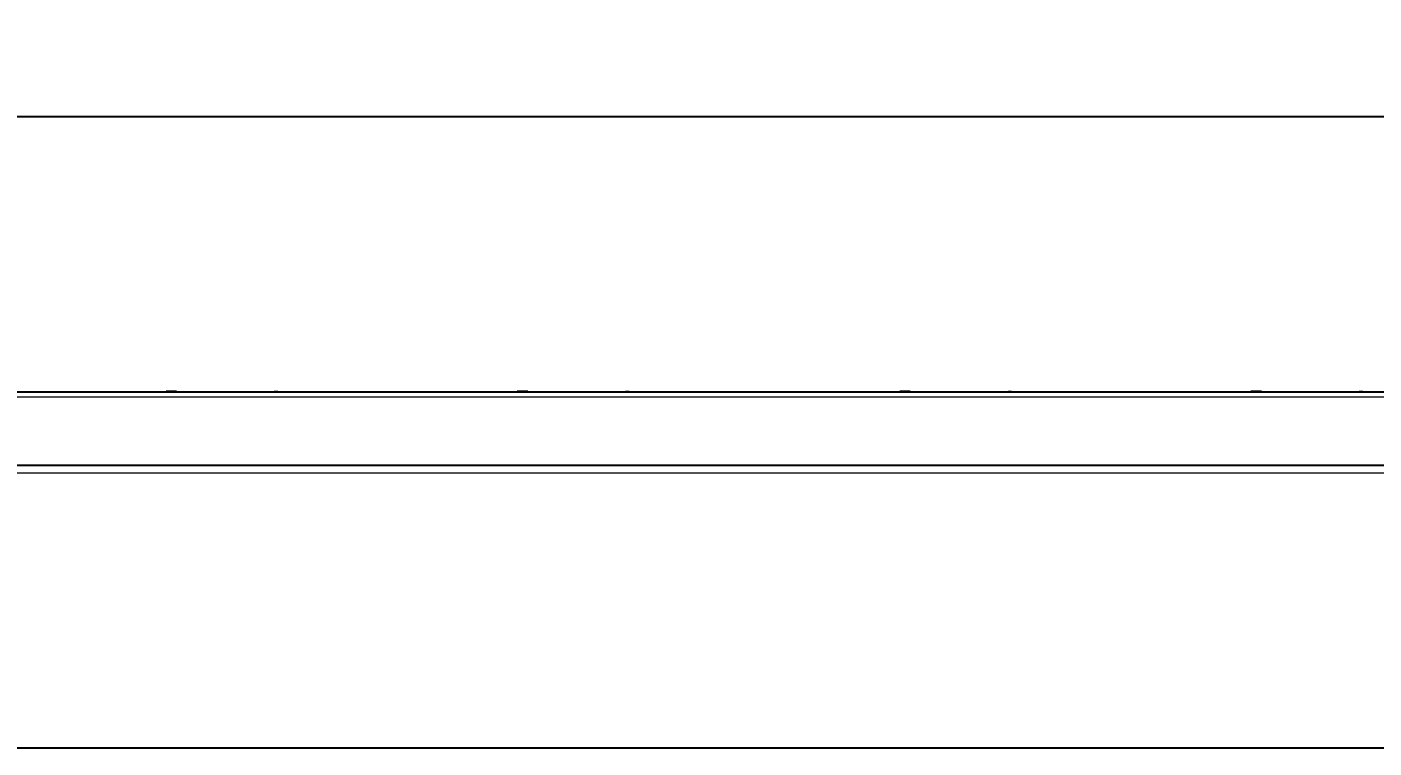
# Model space of a CAD drawing. Header units: millimetres. Extents: x 0 to 1486, y 0 to 1051.
# Drawn here: x 783.2 to 911.7, y 593.6 to 662.4 of the extents above; entities that cross this region are included whole.
import ezdxf

# ---------------------------------------------------------------- set-up
doc = ezdxf.new("R2010")
doc.units = ezdxf.units.MM
doc.header["$LTSCALE"] = 1.25
for name, color, linetype, lineweight, true_color in [('Bemaßungen(DIN)', 7, 'Continuous', 5, 0x262659), ('Sichtbare Kanten(DIN)', 7, 'Continuous', 25, 0x262659), ('Sichtbare tangentiale Kanten(DIN)', 7, 'Continuous', 15, 0x1a1a3e)]:
    doc.layers.add(name, color=color, linetype=linetype, lineweight=lineweight, true_color=true_color)
doc.styles.add('Aktuell-DINGroßer Text', font='arial.ttf')
doc.dimstyles.new('STANDARD-DIN', dxfattribs={"dimscale": 1.25, "dimtxt": 5.25, "dimasz": 2.5, "dimexe": 3.175, "dimexo": 0, "dimgap": 0.8, "dimtad": 1, "dimrnd": 1e-08, "dimtxsty": 'Aktuell-DINGroßer Text', "dimcen": 0.09, "dimdle": 10, "dimclrd": 256, "dimclre": 256, "dimclrt": 256, "dimazin": 2, "dimtfac": 0.666667, "dimtmove": 0, "dimatfit": 3, "dimfxl": 1, "dimtolj": 1, "dimlwd": 25, "dimlwe": 25, "dimarcsym": 0})

# ---------------------------------------------------------------- blocks, each defined once
blk = doc.blocks.new('*D10')
at = {"layer": 'Bemaßungen(DIN)', "color": 250, "linetype": 'Continuous', "lineweight": 25, "true_color": 0x3f3f3f, "transparency": 16777216}
for p, q in [((183.75, 622.64), (183.75, 657.86)), ((1105.75, 622.64), (1105.75, 657.86)), ((186.87, 653.89), (1102.62, 653.89))]:
    blk.add_line(p, q, dxfattribs=at)
at = {"layer": 'Bemaßungen(DIN)', "color": 250, "linetype": 'Continuous', "true_color": 0x3f3f3f, "transparency": 16777216}
for points in [[(186.87, 654.42), (186.87, 653.37), (183.75, 653.89)], [(1102.62, 654.42), (1102.62, 653.37), (1105.75, 653.89)]]:
    blk.add_solid(points, dxfattribs=at)
at = {"layer": 'Defpoints', "color": 0, "linetype": 'Continuous', "transparency": 16777216}
for p in [(1105.75, 653.89), (183.75, 622.64), (1105.75, 622.64)]:
    blk.add_point(p, dxfattribs=at)
at = {"layer": 'Bemaßungen(DIN)', "color": 179, "linetype": 'Continuous', "lineweight": 25, "true_color": 0x262659, "transparency": 16777216, "insert": (631.49, 662.35), "char_height": 6.5625, "attachment_point": 1, "style": 'Aktuell-DINGroßer Text'}
blk.add_mtext('\\A1;922{\\H4.375;±0,5}', dxfattribs=at)

msp = doc.modelspace()

# ---------------------------------------------------------------- linework, layer by layer
at = {"layer": 'Sichtbare Kanten(DIN)'}
for p, q in [((208.7485, 627.6443), (1080.7485, 627.6443)), ((797.4985, 627.6543), (796.4985, 627.6543)), ((796.4985, 627.6443), (796.4985, 627.6543)), ((796.8985, 627.6493), (797.0985, 627.6493)), ((796.8985, 627.6443), (796.8985, 627.6493)), ((797.0985, 627.6443), (797.0985, 627.6493)), ((797.4985, 627.6443), (797.4985, 627.6543)), ((806.8253, 627.6493), (806.9119, 627.6493)), ((806.8253, 627.6443), (806.8253, 627.6493)), ((806.9119, 627.6493), (807.0851, 627.6493)), ((806.9119, 627.6443), (806.9119, 627.6493)), ((807.0851, 627.6493), (807.1717, 627.6493)), ((807.0851, 627.6443), (807.0851, 627.6493)), ((807.1717, 627.6443), (807.1717, 627.6493)), ((830.9985, 627.6543), (829.9985, 627.6543)), ((829.9985, 627.6443), (829.9985, 627.6543)), ((830.3985, 627.6493), (830.5985, 627.6493)), ((830.3985, 627.6443), (830.3985, 627.6493)), ((830.5985, 627.6443), (830.5985, 627.6493)), ((830.9985, 627.6443), (830.9985, 627.6543)), ((840.3253, 627.6493), (840.4119, 627.6493)), ((840.3253, 627.6443), (840.3253, 627.6493)), ((840.4119, 627.6493), (840.5851, 627.6493)), ((840.4119, 627.6443), (840.4119, 627.6493)), ((840.5851, 627.6493), (840.6717, 627.6493)), ((840.5851, 627.6443), (840.5851, 627.6493)), ((840.6717, 627.6443), (840.6717, 627.6493)), ((867.4985, 627.6543), (866.4985, 627.6543)), ((866.4985, 627.6443), (866.4985, 627.6543)), ((866.8985, 627.6493), (867.0985, 627.6493)), ((866.8985, 627.6443), (866.8985, 627.6493)), ((867.0985, 627.6443), (867.0985, 627.6493)), ((867.4985, 627.6443), (867.4985, 627.6543)), ((876.8253, 627.6493), (876.9119, 627.6493)), ((876.8253, 627.6443), (876.8253, 627.6493)), ((876.9119, 627.6493), (877.0851, 627.6493)), ((876.9119, 627.6443), (876.9119, 627.6493)), ((877.0851, 627.6493), (877.1717, 627.6493)), ((877.0851, 627.6443), (877.0851, 627.6493)), ((877.1717, 627.6443), (877.1717, 627.6493)), ((900.9985, 627.6543), (899.9985, 627.6543)), ((899.9985, 627.6443), (899.9985, 627.6543)), ((900.3985, 627.6493), (900.5985, 627.6493)), ((900.3985, 627.6443), (900.3985, 627.6493)), ((900.5985, 627.6443), (900.5985, 627.6493)), ((900.9985, 627.6443), (900.9985, 627.6543)), ((910.3253, 627.6493), (910.4119, 627.6493)), ((910.3253, 627.6443), (910.3253, 627.6493)), ((910.4119, 627.6493), (910.5851, 627.6493)), ((910.4119, 627.6443), (910.4119, 627.6493)), ((910.5851, 627.6493), (910.6717, 627.6493)), ((910.5851, 627.6443), (910.5851, 627.6493)), ((910.6717, 627.6443), (910.6717, 627.6493)), ((191.7053, 620.6443), (1097.7916, 620.6443)), ((1067.9811, 593.6443), (221.5158, 593.6443))]:
    msp.add_line(p, q, dxfattribs=at)
at = {"layer": 'Sichtbare tangentiale Kanten(DIN)'}
for p, q in [((208.7485, 627.1443), (1080.7485, 627.1443)), ((209.8833, 619.8943), (1079.6136, 619.8943))]:
    msp.add_line(p, q, dxfattribs=at)

# ---------------------------------------------------------------- dimensions: what is measured, and where the dimension line sits
at = {"layer": 'Bemaßungen(DIN)', "color": 250, "linetype": 'Continuous', "lineweight": 25, "true_color": 0x3f3f3f}
dim = msp.add_linear_dim(base=(1105.7485, 653.8943), p1=(183.7485, 622.6443), p2=(1105.7485, 622.6443), angle=180, dimstyle='STANDARD-DIN', override={"dimgap": 0.8, "dimdec": 2, "dimtol": 1, "dimlim": 0, "dimtp": 0.5, "dimtm": 0.5, "dimtdec": 2, "dimtofl": 0, "dimatfit": 1}, dxfattribs=at)
dim.commit()
dim.dimension.update_dxf_attribs({"geometry": '*D10', "text_midpoint": (644.7485, 653.8943), "dimtype": 160})

doc.saveas('drawing.dxf')
